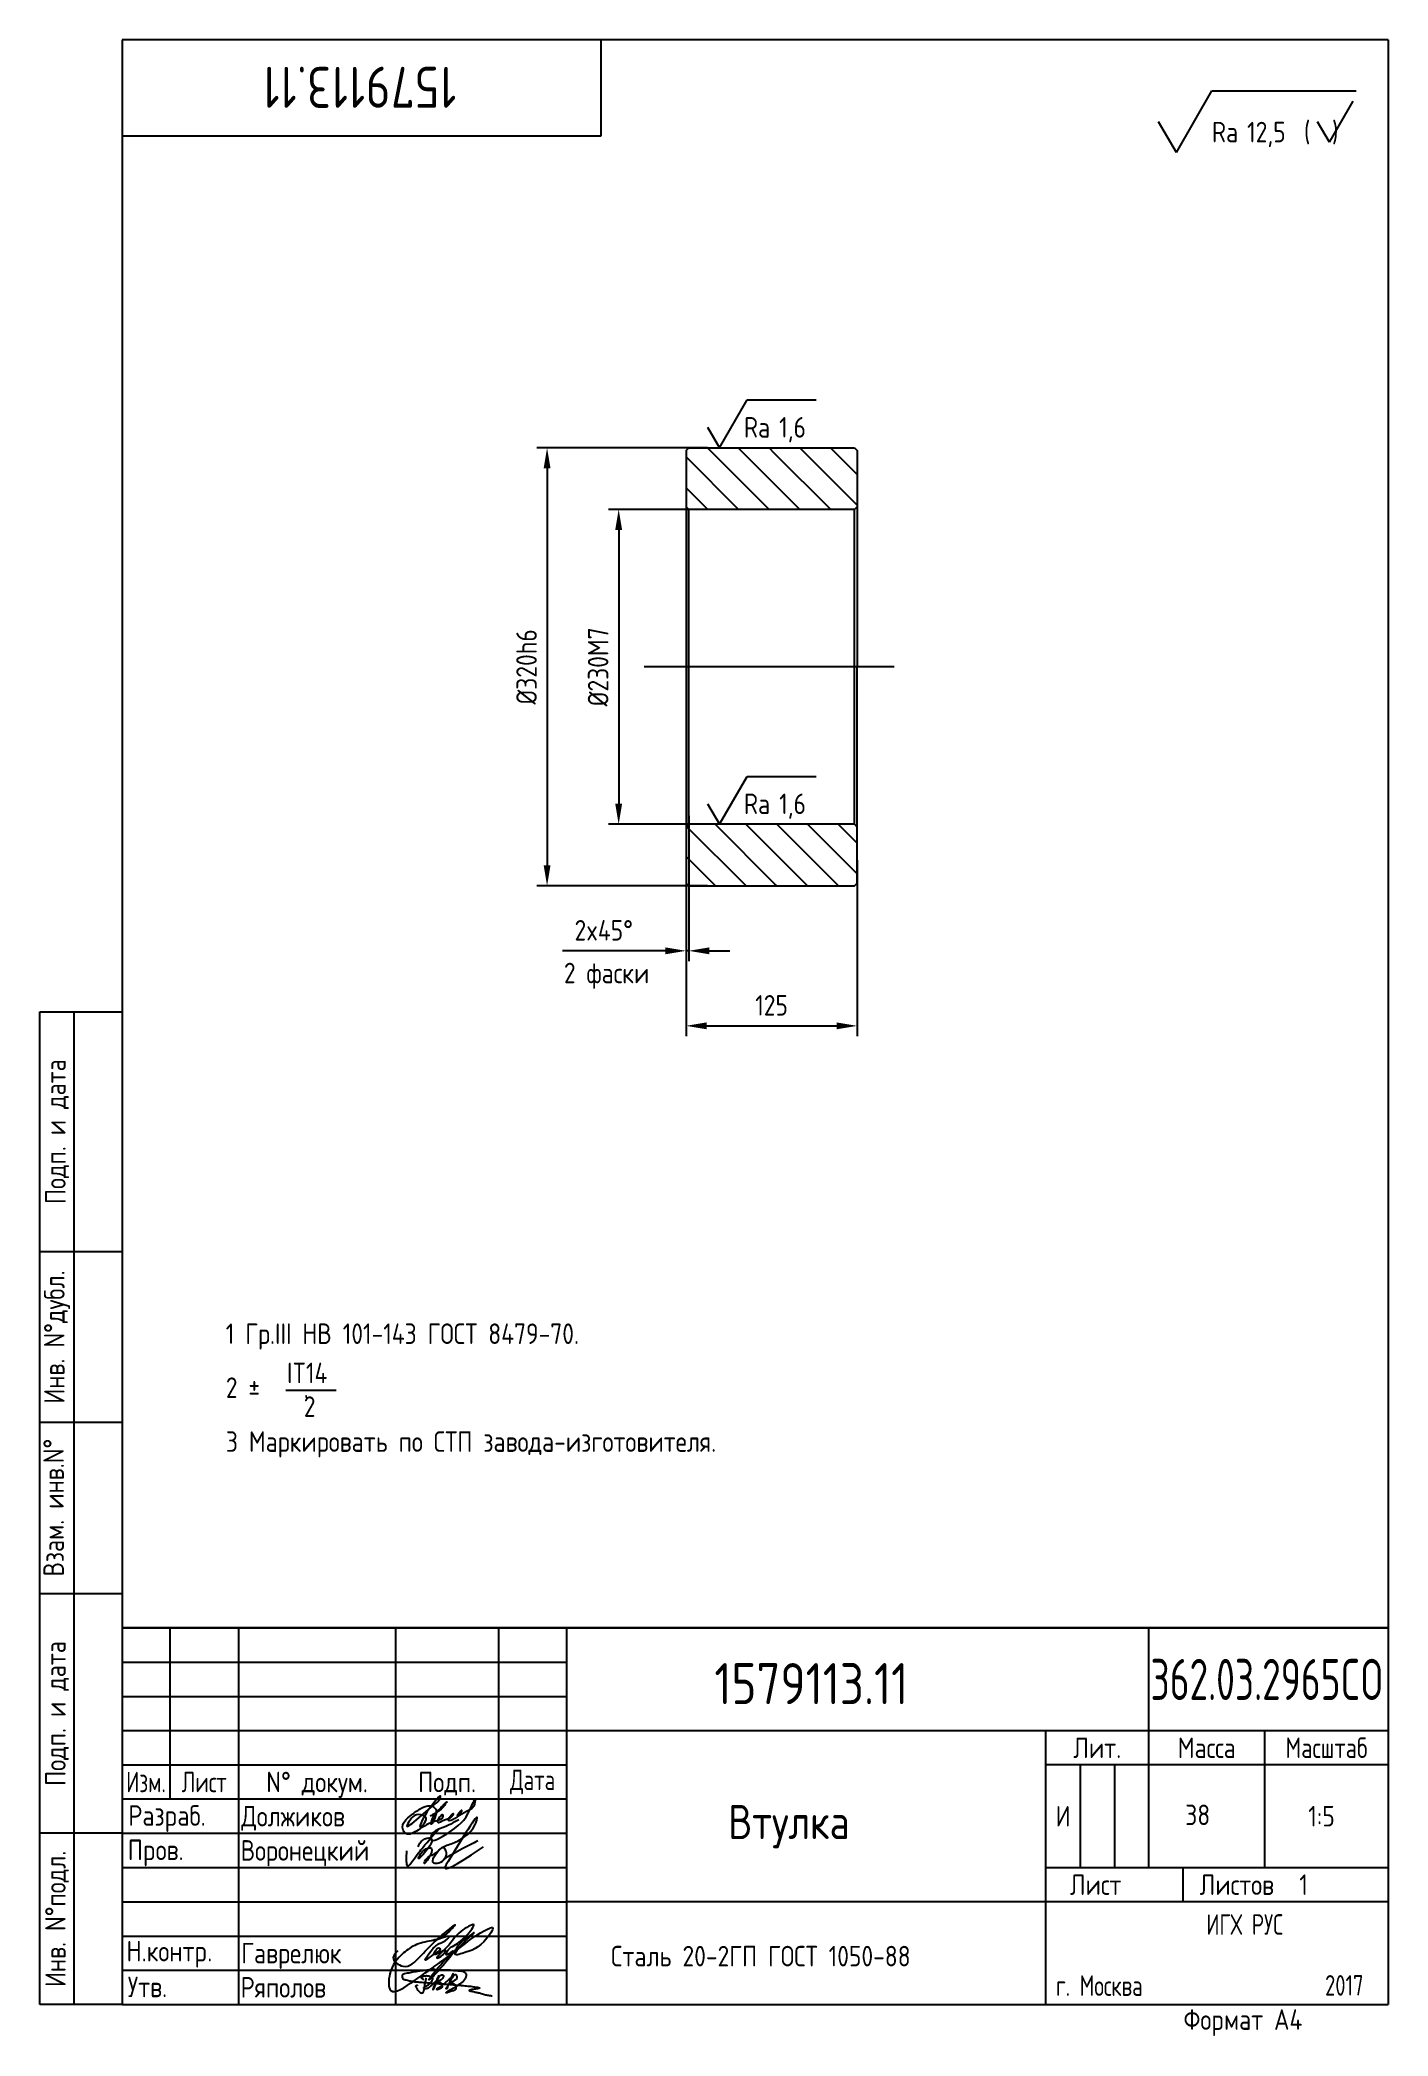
# Paper-space layout 'A4_MCad' of a CAD drawing. Header units: millimetres. Extents: x 8 to 205, y 0 to 292.
# The model-space entities are those that its viewports show. They can reach past a viewport. Long polylines and large blocks are cut down to what shows.
import ezdxf
from ezdxf.enums import TextEntityAlignment as Align

# ---------------------------------------------------------------- set-up
doc = ezdxf.new("R2010")
doc.units = ezdxf.units.MM
doc.linetypes.add('CENTER', pattern=[50.8, 31.75, -6.35, 6.35, -6.35])
for name, color, linetype in [('Bord', 1, 'Continuous'), ('Cen', 5, 'CENTER'), ('Con', 6, 'Continuous'), ('Cont', 6, 'Continuous'), ('Dim', 7, 'Continuous'), ('Hatch', 2, 'Continuous'), ('Text', 3, 'Continuous'), ('Textb', 6, 'Continuous')]:
    doc.layers.add(name, color=color, linetype=linetype)
doc.layers.get('Defpoints').off()
doc.styles.add('Style1', font='romans.shx', dxfattribs={"width": 0.8})
doc.dimstyles.new('LIN 5', dxfattribs={"dimscale": 5, "dimtxt": 3, "dimasz": 3, "dimexe": 1.5, "dimexo": 0, "dimgap": 1.5, "dimtad": 1, "dimdec": 0, "dimrnd": 1, "dimdsep": 46, "dimtxsty": 'Style1', "dimcen": 0, "dimdle": 2, "dimclrd": 256, "dimclrt": 3, "dimadec": 0, "dimazin": 0, "dimtfac": 0.666667, "dimtdec": 0, "dimtmove": 0, "dimatfit": 2, "dimfxl": 1, "dimtvp": 0.833333, "dimtolj": 1, "dimtzin": 0, "dimarcsym": 0})

# ---------------------------------------------------------------- blocks, each defined once
blk = doc.blocks.new('A$C314368CF')
at = {"layer": 'Text'}
for q in [(7.18, 6), (1.98, 3)]:
    blk.add_line((3.72, 0), q, dxfattribs=at)
at = {"layer": 'Text', "style": 'Style1', "width": 0.8}
blk.add_text('(  )', height=3, dxfattribs=at).set_placement((0, 0))
blk = doc.blocks.new('sherISO_18')
at = {"layer": 'Cont'}
for p, q in [((-30.94, -16.46), (-25.74, -7.46)), ((-25.74, -7.46), (-4.67, -7.46)), ((-30.94, -16.46), (-33.54, -11.96))]:
    blk.add_line(p, q, dxfattribs=at)
blk.add_blockref('A$C314368CF', (-12.3, -14.96))
at = {"layer": 'Textb', "style": 'Style1', "width": 0.8}
blk.add_text('Ra', height=3, dxfattribs=at).set_placement((-25.74, -14.96))
blk.add_attdef('12,5', (-20.6, -14.96), '', height=3, dxfattribs=at)
blk = doc.blocks.new('*D8')
at = {"layer": 'Dim', "color": 0, "lineweight": -2, "transparency": 16777216}
for p, q in [((12152.8, 4166.5), (12057.8, 4166.5)), ((12135.9, 3936.5), (12057.8, 3936.5))]:
    blk.add_line(p, q, dxfattribs=at)
at = {"layer": 'Dim', "lineweight": -2, "transparency": 16777216}
blk.add_line((12065.3, 4151.5), (12065.3, 3951.5), dxfattribs=at)
at = {"layer": 'Dim', "transparency": 16777216}
for points in [[(12062.8, 4151.5), (12067.8, 4151.5), (12065.3, 4166.5)], [(12062.8, 3951.5), (12067.8, 3951.5), (12065.3, 3936.5)]]:
    blk.add_solid(points, dxfattribs=at)
at = {"layer": 'Dim', "color": 3, "transparency": 16777216, "insert": (12050.3, 4051.5), "char_height": 15, "attachment_point": 5, "rotation": 90, "style": 'Style1'}
blk.add_mtext('\\A1;%%c230M7', dxfattribs=at)
blk = doc.blocks.new('*D9')
at = {"layer": 'Dim', "color": 0, "lineweight": -2, "transparency": 16777216}
for p, q in [((12130.3, 4211.5), (12005.5, 4211.5)), ((12130.3, 3891.5), (12005.5, 3891.5))]:
    blk.add_line(p, q, dxfattribs=at)
at = {"layer": 'Dim', "lineweight": -2, "transparency": 16777216}
blk.add_line((12013, 4196.5), (12013, 3906.5), dxfattribs=at)
at = {"layer": 'Dim', "transparency": 16777216}
for points in [[(12010.5, 4196.5), (12015.5, 4196.5), (12013, 4211.5)], [(12010.5, 3906.5), (12015.5, 3906.5), (12013, 3891.5)]]:
    blk.add_solid(points, dxfattribs=at)
at = {"layer": 'Dim', "color": 3, "transparency": 16777216, "insert": (11998, 4051.5), "char_height": 15, "attachment_point": 5, "rotation": 90, "style": 'Style1'}
blk.add_mtext('\\A1;%%c320h6', dxfattribs=at)
blk = doc.blocks.new('*D10')
at = {"layer": 'Dim', "color": 0, "lineweight": -2, "transparency": 16777216}
for p, q in [((12239.5, 3910.4), (12239.5, 3781.8)), ((12114.5, 3902), (12114.5, 3781.8))]:
    blk.add_line(p, q, dxfattribs=at)
at = {"layer": 'Dim', "lineweight": -2, "transparency": 16777216}
blk.add_line((12129.5, 3789.3), (12224.5, 3789.3), dxfattribs=at)
at = {"layer": 'Dim', "transparency": 16777216}
for points in [[(12129.5, 3791.8), (12129.5, 3786.8), (12114.5, 3789.3)], [(12224.5, 3791.8), (12224.5, 3786.8), (12239.5, 3789.3)]]:
    blk.add_solid(points, dxfattribs=at)
at = {"layer": 'Dim', "color": 3, "transparency": 16777216, "insert": (12177, 3804.3), "char_height": 15, "attachment_point": 5, "style": 'Style1'}
blk.add_mtext('\\A1;125', dxfattribs=at)
blk = doc.blocks.new('*D11')
at = {"layer": 'Dim', "color": 0, "lineweight": -2, "transparency": 16777216}
for p, q in [((12116.5, 3942.8), (12116.5, 3836.6)), ((12114.5, 3927.2), (12114.5, 3836.6))]:
    blk.add_line(p, q, dxfattribs=at)
at = {"layer": 'Dim', "lineweight": -2, "transparency": 16777216}
for p, q in [((12099.5, 3844.1), (12024.3, 3844.1)), ((12116.5, 3844.1), (12114.5, 3844.1)), ((12131.5, 3844.1), (12146.5, 3844.1))]:
    blk.add_line(p, q, dxfattribs=at)
at = {"layer": 'Dim', "transparency": 16777216}
for points in [[(12099.5, 3846.6), (12099.5, 3841.6), (12114.5, 3844.1)], [(12131.5, 3846.6), (12131.5, 3841.6), (12116.5, 3844.1)]]:
    blk.add_solid(points, dxfattribs=at)
at = {"layer": 'Dim', "color": 3, "transparency": 16777216, "insert": (12054.4, 3859.1), "char_height": 15, "attachment_point": 5, "style": 'Style1'}
blk.add_mtext('\\A1;2x45%%d', dxfattribs=at)
blk = doc.blocks.new('sherISO_03')
at = {"layer": 'Text'}
blk.add_line((4.04, 7), (14.12, 7), dxfattribs=at)
blk.add_lwpolyline([(-1.73, 3), (0, 0), (4.04, 7)], dxfattribs=at)
at = {"layer": 'Text', "style": 'Style1', "width": 0.8}
blk.add_text('Ra', height=3, dxfattribs=at).set_placement((3.58, 1.5))
blk.add_attdef('6,3', (8.73, 1.5), '', height=3, dxfattribs=at)

msp = doc.modelspace()

# ---------------------------------------------------------------- linework, layer by layer
at = {"layer": 'Cen', "ltscale": 0.3}
msp.add_line((12266.5, 4051.5), (12084, 4051.5), dxfattribs=at)
at = {"layer": 'Cont'}
for p, q in [((12114.5, 4209.5), (12116.5, 4211.5)), ((12114.5, 4209.5), (12114.5, 3893.5)), ((12116.5, 4211.5), (12237.5, 4211.5)), ((12237.5, 4211.5), (12239.5, 4209.5)), ((12239.5, 4209.5), (12239.5, 4051.5)), ((12116.5, 4166.5), (12114.5, 4168.5)), ((12237.5, 4166.5), (12116.5, 4166.5)), ((12116.5, 3936.5), (12116.5, 4166.5)), ((12237.5, 4166.5), (12239.5, 4168.5)), ((12237.5, 3936.5), (12237.5, 4166.5)), ((12239.5, 3893.5), (12239.5, 4051.5)), ((12116.5, 3936.5), (12114.5, 3934.5)), ((12237.5, 3936.5), (12116.5, 3936.5)), ((12237.5, 3936.5), (12239.5, 3934.5)), ((12116.5, 3891.5), (12114.5, 3893.5)), ((12237.5, 3891.5), (12239.5, 3893.5)), ((12116.5, 3891.5), (12237.5, 3891.5))]:
    msp.add_line(p, q, dxfattribs=at)
at = {"layer": 'Hatch'}
for p, q in [((12152.8, 4166.5), (12114.5, 4204.9)), ((12175.3, 4166.5), (12130.3, 4211.5)), ((12179.4, 4184.8), (12152.7, 4211.5)), ((12179.4, 4207.2), (12175.2, 4211.5)), ((12220.2, 4166.5), (12179.4, 4207.2)), ((12239.5, 4169.7), (12197.6, 4211.5)), ((12239.5, 4192.1), (12220.1, 4211.5)), ((12197.7, 4166.5), (12179.4, 4184.8)), ((12130.4, 4166.5), (12114.5, 4182.4)), ((12158.4, 3891.5), (12114.9, 3935)), ((12179.4, 3892.9), (12135.9, 3936.5)), ((12179.4, 3915.4), (12158.3, 3936.5)), ((12225.8, 3891.5), (12180.8, 3936.5)), ((12239.5, 3900.3), (12203.2, 3936.5)), ((12239.5, 3922.7), (12225.7, 3936.5)), ((12136, 3891.5), (12114.5, 3913)), ((12203.3, 3891.5), (12179.4, 3915.4)), ((12180.9, 3891.5), (12179.4, 3892.9))]:
    msp.add_line(p, q, dxfattribs=at)

# ---------------------------------------------------------------- block references
at = {"layer": 'Dim', "xscale": 5, "yscale": 5, "zscale": 5}
for p in [(12138.9, 4211.5), (12138.9, 3936.5)]:
    msp.add_blockref('sherISO_03', p, dxfattribs=at).add_auto_attribs({'6,3': '1,6'})

# ---------------------------------------------------------------- texts
at = {"layer": 'Text', "style": 'Style1', "width": 0.8}
msp.add_text('2 фаски', height=15, dxfattribs=at).set_placement((12025.3, 3820.4))

# ---------------------------------------------------------------- dimensions: what is measured, and where the dimension line sits
at = {"layer": 'Dim'}
for base, p1, p2, text, picture, middle in [((12013, 3891.5), (12130.3, 4211.5), (12130.3, 3891.5), '%%c<>h6', '*D9', (11998, 4051.5)), ((12065.3, 3936.5), (12152.8, 4166.5), (12135.9, 3936.5), '%%c<>M7', '*D8', (12050.3, 4051.5))]:
    dim = msp.add_linear_dim(base=base, p1=p1, p2=p2, angle=90, text=text, dimstyle='LIN 5', dxfattribs=at)
    dim.commit()
    dim.dimension.update_dxf_attribs({"geometry": picture, "text_midpoint": middle})
dim = msp.add_linear_dim(base=(12114.5, 3844.1), p1=(12116.5, 3942.8), p2=(12114.5, 3927.2), text='<>x45%%d', dimstyle='LIN 5', dxfattribs=at)
dim.commit()
dim.dimension.update_dxf_attribs({"geometry": '*D11', "text_midpoint": (12054.4, 3859.1)})
dim = msp.add_linear_dim(base=(12239.5, 3789.3), p1=(12114.5, 3902), p2=(12239.5, 3910.4), dimstyle='LIN 5', dxfattribs=at)
dim.commit()
dim.dimension.update_dxf_attribs({"geometry": '*D10', "text_midpoint": (12177, 3804.3)})

psp = doc.layouts.new('A4_MCad')

# ---------------------------------------------------------------- linework, layer by layer
at = {"layer": 'Bord'}
for p, q in [((20, 55), (85, 55)), ((20, 50), (85, 50)), ((20, 45), (85, 45)), ((160, 40), (160, 25)), ((165, 40), (165, 25)), ((20, 30), (85, 30)), ((20, 25), (85, 25)), ((20, 20), (85, 20)), ((20, 15), (85, 15)), ((20, 10), (85, 10))]:
    psp.add_line(p, q, dxfattribs=at)
at = {"layer": 'Cont'}
for p, q in [((205, 292), (20, 292)), ((20, 292), (20, 5)), ((90, 278), (90, 292)), ((205, 292), (205, 5)), ((205, 292), (205, 5)), ((20, 278), (90, 278)), ((8, 5), (8, 150)), ((8, 150), (20, 150)), ((13, 5), (13, 150)), ((8, 115), (20, 115)), ((20, 90), (8, 90)), ((20, 65), (8, 65)), ((85, 60), (20, 60)), ((205, 60), (20, 60)), ((85, 60), (20, 60)), ((205, 60), (20, 60)), ((20, 60), (205, 60)), ((20, 60), (20, 5)), ((27, 60), (27, 35)), ((37, 60), (37, 5)), ((60, 5), (60, 60)), ((75, 60), (75, 5)), ((85, 5), (85, 60)), ((170, 60), (170, 25)), ((85, 45), (205, 45)), ((155, 5), (155, 45)), ((170, 44.95), (170, 25)), ((187, 25), (187, 45)), ((20, 40), (85, 40)), ((205, 40), (155, 40)), ((85, 35), (20, 35)), ((20, 30), (8, 30)), ((155, 25), (205, 25)), ((175, 25), (175, 20)), ((205, 20), (85, 20)), ((20, 5), (8, 5)), ((20, 5), (205, 5))]:
    psp.add_line(p, q, dxfattribs=at)
at = {"layer": 'Text'}
psp.add_line((43.93, 94.73), (51.3, 94.73), dxfattribs=at)
for points, knots in [([(63.54, 31.2), (63.96, 32.12), (64.5, 33.3), (66.76, 35.87), (66.32, 34.7), (64.81, 33.67), (60.61, 29.56), (62.26, 32.3), (63.24, 32.99), (64.8, 32.3), (64.16, 31.49), (63.64, 30.8), (63.48, 31.07), (63.52, 31.15), (63.54, 31.2)], [0, 0, 0, 0, 4.062617, 5.226919, 5.800291, 6.663227, 11.774431, 12.938639, 14.11351, 15.354081, 16.396133, 16.918576, 17.03251, 17.182794, 17.182794, 17.182794, 17.182794]), ([(69.19, 31.98), (68.43, 31.56), (67.11, 30.84), (65.24, 30.25), (64.92, 28.32), (69.85, 31.42), (70.17, 32.03), (71.59, 35.06), (71.55, 33.62), (70.68, 33.5), (68.49, 32.02), (69.8, 33.78), (69.27, 32.26), (66.74, 31.15), (68.63, 33.33), (68.09, 32.13), (67.36, 32.16), (65.49, 30.91), (66.83, 33.18), (66.95, 32.08), (65.04, 31.64), (63.77, 30.81), (61.63, 29.45), (60.58, 31.19), (62.08, 32.61), (63.49, 33.57), (64.77, 34.21), (65.73, 33.79), (66.14, 32.8), (64.84, 30.49), (65.54, 32.77), (66.14, 33.23), (67.79, 35.04), (66.8, 33.59), (66.07, 33.05), (65.27, 32.65), (65.02, 32.53)], [0, 0, 0, 0, 2.703743, 4.672825, 5.02799, 7.955933, 13.437489, 13.883188, 14.189441, 16.413959, 17.478513, 18.47964, 18.959294, 20.910841, 22.003091, 22.470554, 23.533771, 24.710748, 26.01626, 26.201331, 27.488187, 30.382065, 32.258784, 33.069724, 35.439902, 37.010787, 38.612861, 39.32109, 39.818865, 41.83144, 42.782113, 44.494961, 45.867914, 46.467245, 48.290622, 49.101188, 49.101188, 49.101188, 49.101188]), ([(63.27, 28.01), (63.43, 28.39), (63.75, 29.14), (66.25, 29.69), (64.44, 27.25), (62.93, 25.91), (63.98, 27.91), (66.12, 27.98), (63.65, 24.68), (64.71, 26.89), (65.88, 26.79), (66.85, 28.29), (67.69, 26.91), (66.85, 25.57), (64.82, 25.57), (66.4, 27.97), (68.81, 28.64), (71.18, 29.93), (72.67, 34.36), (68.89, 27.83), (66.22, 23.69), (69.69, 25.95), (72.83, 28.01)], [0, 0, 0, 0, 1.213353, 2.399709, 5.497648, 5.861317, 7.611627, 8.43806, 10.837371, 11.583123, 13.461301, 14.534506, 15.162086, 17.217848, 17.944717, 20.123775, 21.948027, 26.460707, 27.144718, 34.52243, 35.159468, 41.304292, 41.304292, 41.304292, 41.304292]), ([(61.58, 27.45), (61.54, 27), (61.48, 26.34), (61.63, 24.8), (62.97, 26.7), (64.1, 28.12), (65.48, 29.74), (66.28, 30.68)], [0, 0, 0, 0, 1.523947, 2.237958, 3.351836, 5.856423, 9.374056, 9.374056, 9.374056, 9.374056]), ([(72.01, 28.9), (71.24, 28.51), (69.53, 27.64), (67.85, 26.68), (66.93, 26.15)], [0, 0, 0, 0, 2.587978, 5.77327, 5.77327, 5.77327, 5.77327]), ([(60.32, 12.82), (59.99, 12.51), (59.11, 11.7), (61.49, 9.84), (64.63, 13.1), (66.12, 14.72), (69.01, 16.93), (67.11, 14.86), (65.7, 14.33), (63, 13.95), (60.7, 12.29), (58.97, 10.24), (58.82, 5.73), (64.98, 10.1), (68.73, 12.7), (72.01, 15.41), (74.68, 16.54), (72.36, 13.2), (71.07, 12.89), (67.76, 11.83), (70.03, 14.26), (72.1, 15.98), (69.4, 14.17), (68.3, 12.07), (63.52, 6.94), (66.12, 10.42), (69.24, 13.65), (67.1, 11.84), (67.65, 13.17), (68.82, 13.7), (70, 14.56), (72.26, 17.4), (68.64, 15.3), (68.34, 13.99), (65.3, 11.39), (66.91, 12.08), (67.52, 13.31), (66.46, 12.52), (65.16, 12), (66.21, 13.64), (66.57, 12.93), (65.5, 12.47), (63.69, 10.71), (65.18, 12.95), (66.1, 13.91), (67.26, 14.23), (68.21, 15.26), (66.96, 14.78), (65.92, 14.38)], [0, 0, 0, 0, 1.17994, 3.087717, 5.863103, 12.338328, 12.854096, 14.088578, 16.834551, 19.302558, 21.570562, 25.210018, 27.650956, 31.348291, 40.129863, 44.562748, 45.223917, 46.979401, 51.214655, 52.099288, 55.323111, 56.227801, 58.471865, 60.028126, 65.752911, 68.466223, 71.038525, 71.934922, 72.780229, 73.495807, 76.028152, 77.999346, 80.11892, 83.1954, 85.334448, 86.270878, 87.060466, 88.110212, 88.803314, 89.989889, 90.197567, 90.706974, 92.884587, 94.19917, 96.055742, 97.375783, 97.753899, 99.636325, 99.636325, 99.636325, 99.636325]), ([(64.09, 8.63), (64.04, 8.65), (63.96, 8.67), (63.86, 8.76), (63.77, 8.84), (63.71, 8.95), (63.79, 9.04), (63.9, 9.1), (64.07, 9.15), (64.28, 9.19), (64.52, 9.22), (64.74, 9.19), (64.97, 9.14), (65.17, 9.04), (65.37, 8.9), (65.38, 8.68), (65.3, 8.53), (65.2, 8.36), (65.09, 8.2), (64.95, 8.04), (64.81, 7.88), (64.66, 7.79), (64.55, 7.69), (64.41, 7.62), (64.27, 7.57), (64.16, 7.51), (64.08, 7.48), (64.04, 7.41), (64.11, 7.36), (64.18, 7.35), (64.32, 7.33), (64.47, 7.34), (64.64, 7.39), (64.84, 7.46), (65.02, 7.6), (65.18, 7.78), (65.36, 7.91), (65.51, 8.07), (65.65, 8.19), (65.76, 8.3), (65.85, 8.4), (65.98, 8.55), (66.11, 8.79), (66.2, 8.94), (66.27, 9.22), (66.15, 8.92), (66.12, 8.7), (65.96, 8.35), (65.87, 8.07), (65.78, 7.83), (65.66, 7.57), (65.58, 7.38), (65.38, 7.04), (65.54, 7.43), (65.63, 7.71), (65.8, 8), (65.92, 8.26), (66, 8.46), (66.1, 8.66), (66.24, 8.84), (66.32, 9.01), (66.44, 9.15), (66.57, 9.3), (66.76, 9.36), (66.94, 9.29), (67, 9.13), (66.95, 8.96), (66.82, 8.78), (66.62, 8.63), (66.47, 8.49), (66.31, 8.43), (66.23, 8.39), (66.04, 8.35), (66.27, 8.33), (66.39, 8.27), (66.56, 8.19), (66.67, 8.06), (66.77, 7.93), (66.8, 7.8), (66.81, 7.63), (66.72, 7.46), (66.55, 7.32), (66.33, 7.21), (66.15, 7.12), (65.94, 7.19), (66.05, 7.36), (66.2, 7.43), (66.36, 7.53), (66.53, 7.62), (66.66, 7.72), (66.78, 7.8), (66.87, 7.87), (66.97, 7.95), (67.07, 8.04), (67.2, 8.14), (67.38, 8.28), (67.57, 8.45), (67.75, 8.63), (67.9, 8.76), (68.03, 8.87), (68.12, 9), (68.24, 9.11), (68.34, 9.24), (68.4, 9.34), (68.4, 9.53), (68.26, 9.35), (68.2, 9.2), (68.1, 8.95), (68.01, 8.72), (67.92, 8.48), (67.85, 8.24), (67.75, 8.05), (67.65, 7.81), (67.59, 7.6), (67.52, 7.4), (67.48, 7.29), (67.31, 7.25), (67.54, 7.6), (67.67, 7.8), (67.85, 8.13), (67.97, 8.35), (68.1, 8.58), (68.25, 8.87), (68.39, 9.16), (68.52, 9.33), (68.71, 9.44), (68.87, 9.27), (68.92, 9.07), (68.91, 8.89), (68.86, 8.72), (68.75, 8.59), (68.6, 8.48), (68.45, 8.37), (68.29, 8.29), (68.13, 8.26), (68.02, 8.23), (67.8, 8.24), (67.99, 8.2), (68.07, 8.16), (68.19, 8.14), (68.31, 8.1), (68.44, 8.07), (68.54, 7.99), (68.62, 7.89), (68.7, 7.78), (68.75, 7.65), (68.79, 7.52), (68.8, 7.39), (68.77, 7.25), (68.67, 7.14), (68.52, 7.03), (68.32, 6.99), (68.11, 6.92), (67.89, 6.82), (67.63, 6.75), (67.48, 6.7), (67.34, 6.68), (67.44, 6.84), (67.53, 6.9), (67.73, 7.05), (67.98, 7.15), (68.25, 7.3), (68.46, 7.42), (68.62, 7.5), (68.76, 7.59), (68.91, 7.69), (69.13, 7.84), (69.4, 8.02), (69.66, 8.21), (69.89, 8.38), (70.01, 8.56), (70.15, 8.71), (70.21, 8.87), (70.29, 9), (70.34, 9.18), (70.37, 9.39), (70.12, 9.75), (69.59, 9.85), (69.01, 9.89), (68.49, 9.92), (67.98, 10), (67.49, 10.02), (67.01, 10), (66.59, 10.04), (66.2, 10.04), (65.88, 10.08), (65.56, 10.09), (65.23, 10.08), (64.89, 10.05), (64.52, 10), (64.14, 9.94), (63.77, 9.92), (63.44, 9.88), (63.1, 9.78), (62.7, 9.8), (62.3, 9.63), (61.88, 9.61), (61.5, 9.5), (61.16, 9.46), (60.94, 9.32), (60.89, 9.09), (60.94, 8.86), (61.18, 8.65), (61.51, 8.59), (61.92, 8.46), (62.4, 8.41), (62.85, 8.31), (63.27, 8.28), (63.64, 8.28), (64.03, 8.2), (64.6, 8.2), (65.17, 8.09), (65.83, 8.13), (66.44, 8.02), (67.05, 7.98), (67.64, 7.97), (68.24, 7.89), (68.91, 7.81), (69.55, 7.8), (70.08, 7.73), (70.53, 7.69), (70.95, 7.66), (71.33, 7.59), (71.64, 7.55), (71.92, 7.5), (72.1, 7.49), (72.34, 7.4), (72.1, 7.33), (71.93, 7.29), (71.63, 7.24), (71.29, 7.19), (71.02, 7.17), (70.57, 7.01), (71.14, 6.94), (71.46, 6.85), (72, 6.73), (72.53, 6.62), (73.09, 6.41), (73.56, 6.35), (73.89, 6.29), (74.03, 6.27), (74.1, 6.26)], [0, 0, 0, 0, 0.153866, 0.270441, 0.388867, 0.510533, 0.592156, 0.71333, 0.90842, 1.11344, 1.349254, 1.61246, 1.782219, 2.047249, 2.291879, 2.451528, 2.651081, 2.806158, 3.017979, 3.227348, 3.462381, 3.633009, 3.75766, 3.920516, 4.080796, 4.214529, 4.291786, 4.349969, 4.397594, 4.50822, 4.594826, 4.799244, 4.954392, 5.128468, 5.437537, 5.632649, 5.842485, 6.094987, 6.293219, 6.410959, 6.551192, 6.687808, 7.022147, 7.294342, 7.425356, 7.52079, 7.946481, 8.313051, 8.59833, 8.833695, 9.090496, 9.427695, 9.601191, 9.883219, 10.093306, 10.673943, 10.798776, 10.974628, 11.287247, 11.486184, 11.648652, 11.848902, 12.027194, 12.25348, 12.40059, 12.537783, 12.716293, 12.91523, 13.208551, 13.438489, 13.549668, 13.67779, 13.77127, 13.930001, 14.029091, 14.272112, 14.434836, 14.547084, 14.739051, 14.830983, 15.061241, 15.268922, 15.500489, 15.788979, 15.879568, 16.024283, 16.221854, 16.418714, 16.593102, 16.783247, 16.91018, 17.018213, 17.135263, 17.278205, 17.430482, 17.620087, 17.979626, 18.191789, 18.388716, 18.565718, 18.714854, 18.857929, 19.039974, 19.171375, 19.283034, 19.400085, 19.618058, 19.882245, 20.150781, 20.377854, 20.649532, 20.89723, 21.042543, 21.40016, 21.557817, 21.667145, 21.752781, 21.926256, 22.412297, 22.813145, 22.961412, 23.171289, 23.607257, 23.940428, 24.110007, 24.291214, 24.48084, 24.697609, 24.904078, 25.034245, 25.218018, 25.407651, 25.573473, 25.787447, 25.930292, 26.051316, 26.18846, 26.285312, 26.406799, 26.52425, 26.630463, 26.793722, 26.898606, 27.029313, 27.171012, 27.314101, 27.419918, 27.580557, 27.709367, 27.829268, 28.024364, 28.266961, 28.41242, 28.705761, 28.989137, 29.187748, 29.233768, 29.332802, 29.529535, 29.667094, 30.039923, 30.332117, 30.61061, 30.769982, 30.856778, 31.109923, 31.313488, 31.656425, 32.066331, 32.296628, 32.49714, 32.710276, 32.891468, 33.014834, 33.177747, 33.444503, 33.618009, 34.409008, 34.914636, 35.419802, 35.95397, 36.458179, 36.88069, 37.388403, 37.738353, 38.034261, 38.353468, 38.693154, 39.037638, 39.391136, 39.787481, 40.203773, 40.488977, 40.784975, 41.26625, 41.668005, 42.070065, 42.499388, 42.869834, 43.079573, 43.213439, 43.554591, 43.717296, 44.153724, 44.506336, 45.019111, 45.587859, 45.90191, 46.270392, 46.703958, 47.093115, 47.952647, 48.44014, 49.079253, 49.808223, 50.268654, 50.851051, 51.604831, 52.298429, 52.776925, 53.1907, 53.661988, 54.042386, 54.348524, 54.616841, 54.853814, 54.983777, 55.126096, 55.333328, 55.613101, 56.008732, 56.315809, 56.59982, 56.87931, 57.399251, 57.889617, 58.432507, 59.066698, 59.660314, 59.862668, 60.07277, 60.07277, 60.07277, 60.07277]), ([(63.23, 7.8), (63.18, 7.79), (63.09, 7.77), (62.98, 7.74), (62.85, 7.65), (62.99, 7.51), (63.06, 7.38), (63.18, 7.19), (63.31, 6.98), (63.49, 6.81), (63.63, 6.71), (63.78, 6.66), (63.94, 6.69), (64.06, 6.81), (64.13, 7.05), (64.17, 7.34), (64.23, 7.66), (64.26, 7.93), (64.3, 8.18), (64.39, 8.45), (64.42, 8.7), (64.46, 8.85), (64.47, 8.9)], [0, 0, 0, 0, 0.15847, 0.269731, 0.363591, 0.555514, 0.688037, 0.848606, 1.204359, 1.433632, 1.58673, 1.729549, 1.880686, 2.057874, 2.19169, 2.63505, 2.928153, 3.184121, 3.441863, 3.696117, 4.025873, 4.178055, 4.178055, 4.178055, 4.178055])]:
    psp.add_open_spline(points, degree=3, knots=knots, dxfattribs=at)

# ---------------------------------------------------------------- block references
at = {"layer": 'Dim'}
psp.add_blockref('sherISO_18', (205, 292), dxfattribs=at).add_auto_attribs({'12,5': '12,5'})

# ---------------------------------------------------------------- texts
at = {"layer": 'Con', "style": 'Style1', "width": 0.8}
psp.add_text('1579113.11', height=6, rotation=180, dxfattribs=at).set_placement((54.69, 288.09), align=Align.CENTER)
at = {"layer": 'Con', "style": 'Style1', "width": 0.496508}
psp.add_text('362.03.2965CO', height=6, dxfattribs=at).set_placement((170.29, 49.48), (204.34, 49.48), align=Align.FIT)
at = {"layer": 'Con', "style": 'Style1', "width": 0.8}
psp.add_text('1579113.11', height=6, dxfattribs=at).set_placement((106.56, 48.87))
at = {"layer": 'Text', "style": 'Style1', "width": 0.8}
for s, p in [('Подп. и дата', (10.5, 132.5)), ('Инв. N%%dдубл.', (10.5, 102.5)), ('Взам. инв.N%%d ', (10, 78.38)), ('Подп. и дата', (10.5, 47.5)), ('Инв. N%%dподл.', (10.5, 17.5))]:
    psp.add_text(s, height=3, rotation=90, dxfattribs=at).set_placement(p, align=Align.MIDDLE)
at = {"layer": 'Text', "style": 'Style1'}
for s, width, p in [('1 Гр.III HB 101-143 ГОСТ 8479-70.', 0.8, (35.16, 101.49)), ('2 %%P    .', 0.8, (35.17, 93.61)), ('IT14 ', 0.8, (44.1, 95.77)), ('2', 0.8, (46.56, 90.84)), ('3 Маркировать по СТП завода-изготовителя.', 0.8, (35.18, 85.73)), ('Разpаб.', 0.8, (20.92, 31.1)), ('Должиков', 0.8, (37.43, 31)), ('38', 0.8, (175.36, 31.2)), ('1:5', 0.8, (193.33, 31)), ('Пpов.', 0.8, (20.84, 26.08)), ('Воронецкий', 0.8, (37.34, 26)), ('1', 0.8, (192.03, 21)), ('Н.контp.', 0.8, (20.65, 11.29)), ('Гаврелюк', 0.8, (37.42, 11)), ('Сталь 20-2ГП ГОСТ 1050-88', 0.8, (91.45, 10.56)), ('Утв.', 0.8, (20.84, 6.06)), ('Ряполов', 0.8, (37.33, 6)), ('г. Москва', 0.7, (156.46, 6.25)), ('Фоpмат А4', 0.8, (175.11, 1.29))]:
    psp.add_text(s, height=3, dxfattribs=dict(at, width=width)).set_placement(p)
for s, width, p in [('Лит.', 0.8, (162.5, 42.5)), ('Масса', 0.8, (178.5, 42.5)), ('Масштаб', 0.75, (196, 42.5)), ('Изм.', 0.7, (23.5, 37.5)), ('Лист', 0.7, (32, 37.5)), ('N%%d докум.', 0.8, (48.5, 37.5)), ('Подп.', 0.8, (67.5, 37.5)), ('Лист', 0.8, (162.27, 22.5)), ('Лист', 0.8, (162.27, 22.5)), ('Листов', 0.8, (182.9, 22.5)), ('Листов', 0.8, (182.9, 22.5))]:
    psp.add_text(s, height=3, dxfattribs=dict(at, width=width)).set_placement(p, align=Align.MIDDLE_CENTER)
for s, width, p in [('Дата', 0.7, (80, 37.5)), ('И', 0.8, (157.5, 32.5)), ('ИГХ РУС', 0.7, (184.06, 16.69))]:
    psp.add_text(s, height=3, dxfattribs=dict(at, width=width)).set_placement(p, align=Align.MIDDLE)
at = {"layer": 'Text', "style": 'Style1', "width": 0.7}
psp.add_attdef('2017', (195.79, 6.29), '', height=3, dxfattribs=at)
at = {"layer": 'Textb', "style": 'Style1', "width": 0.8}
psp.add_text('Втулка', height=5, dxfattribs=at).set_placement((108.58, 29.16))

# ---------------------------------------------------------------- viewports
at = {"layer": 'Defpoints'}
psp.add_viewport(center=(109.53, 204.22), size=(179.06, 160.7449), view_center_point=(12150.1, 4070.57), view_height=803.7244, dxfattribs=at)

doc.saveas('drawing.dxf')
